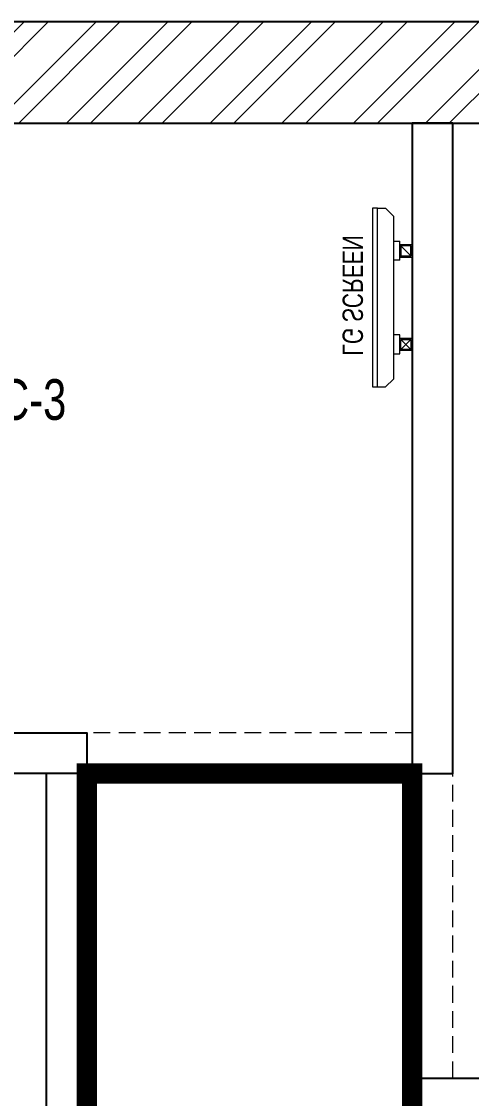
# Model space of a CAD drawing. Header units: feet. Extents: x 3264911 to 3272611, y -5469876 to -5453949.
# Drawn here: x 3266550 to 3267658, y -5456599 to -5453949 of the extents above; entities that cross this region are included whole.
import ezdxf

# ---------------------------------------------------------------- set-up
doc = ezdxf.new("R2010")
doc.units = ezdxf.units.FT
doc.header["$LTSCALE"] = 33
doc.header["$MEASUREMENT"] = 0
doc.linetypes.add('a_p6_plan_L18$0$HIDDEN', pattern=[0.375, 0.25, -0.125])
doc.linetypes.add('ACAD_ISO03W100', pattern=[30, 12, -18])
doc.layers.add('A-WALL', color=1, linetype='Continuous')
for name, color, linetype, lineweight in [('Floor-Unit', 1, 'Continuous', 13), ('LENS-DIM', 252, 'Continuous', 5), ('LENS-PARTITION', 21, 'Continuous', 25), ('LENS-TEXT', 31, 'Continuous', 5), ('LENS_CURTAIN', 5, 'a_p6_plan_L18$0$HIDDEN', 9), ('LK-IT', 3, 'Continuous', 18), ('LK-TILES FINISH', 251, 'Continuous', 5), ('LN-HATCH', 251, 'Continuous', 0), ('TV', 92, 'Continuous', 18)]:
    doc.layers.add(name, color=color, linetype=linetype, lineweight=lineweight)
doc.styles.add('LK TXT', font='GILC____.TTF', dxfattribs={"height": 100})
doc.styles.get("Standard").update_dxf_attribs({"font": 'GILC____.TTF'})

# ---------------------------------------------------------------- blocks, each defined once
blk = doc.blocks.new('A$C824ec3f2')
at = {"layer": 'LN-HATCH'}
h = blk.add_hatch(dxfattribs=at)
h.set_pattern_fill('ANSI32', color=256, scale=333, angle=180)
h.set_pattern_definition([(225, (-8274235.820525669, 5279922.853366336), (88.29995930067012, -88.29995930067015), []), (225, (-8274294.687165106, 5279922.853366336), (88.29995930067012, -88.29995930067015), [])])
h.paths.add_polyline_path([(2863.434287936427, 6165.543587517925), (-3331.565712063574, 6165.543587517925), (-3331.565712063574, -8291.456412482075), (-3081.565712063574, -8291.456412482075), (-3081.565712063574, 5915.543587517925), (2488.061644140631, 5915.543587517925), (2863.434287936427, 5915.543587517925)])
at = {"layer": 'A-WALL'}
for p, q in [((-3331.565712063574, 6165.543587517925), (2863.434287936427, 6165.543587517925)), ((-3081.565712063574, 5915.543587517925), (2863.434287936427, 5915.543587517925))]:
    blk.add_line(p, q, dxfattribs=at)
blk = doc.blocks.new('CLINIC SCREEN')
at = {"layer": 'TV'}
for p, q in [((-103.1090284836336, 42.85441964946222), (-127.4114311772946, 18.55201695591665)), ((-127.4114311772946, 42.85441964946222), (-103.1090284836336, 18.55201695591665)), ((102.7052824410566, 42.85441964946222), (127.007685134602, 18.55201695591665))]:
    blk.add_line(p, q, dxfattribs=at)
at = {"layer": 'TV', "ltscale": 12}
for p, q in [((-220.0000000000082, -19.41163062257681), (-200.5883693773149, 0)), ((200.5883693773149, 0), (-200.5883693773149, 0)), ((-138.5315413423604, 0), (-138.5315413423604, 15.514207008644)), ((-138.5315413423604, 15.514207008644), (-91.98892031613741, 15.514207008644)), ((-91.98892031613741, 15.514207008644), (-91.98892031613741, 0)), ((91.98892031610741, 15.514207008644), (91.98892031610741, 0)), ((91.98892031610741, 15.514207008644), (138.5315413423595, 15.514207008644)), ((138.5315413423595, 0), (138.5315413423595, 15.514207008644)), ((219.9999999999918, -19.41163062257681), (200.5883693773149, 0)), ((-220.0000000000082, -38.82326124538668), (-220.0000000000082, -19.41163062257681)), ((219.9999999999918, -38.82326124538668), (219.9999999999918, -19.41163062257681))]:
    blk.add_line(p, q, dxfattribs=at)
at = {"layer": 'TV'}
for points in [[(-130.4492315140169, 15.51421661919448), (-100.0712281470269, 15.51421661919448), (-100.0712281470269, 45.89221998606814), (-130.4492315140169, 45.89221998606814)], [(-127.4114311772946, 18.55201695591665), (-103.1090284836336, 18.55201695591665), (-103.1090284836336, 42.85441964946222), (-127.4114311772946, 42.85441964946222)], [(130.0454854713243, 15.51421661919448), (99.66748210433435, 15.51421661919448), (99.66748210433435, 45.89221998606814), (130.0454854713243, 45.89221998606814)], [(127.007685134602, 18.55201695591665), (102.7052824410566, 18.55201695591665), (102.7052824410566, 42.85441964946222), (127.007685134602, 42.85441964946222)]]:
    blk.add_lwpolyline(points, close=True, dxfattribs=at)
at = {"layer": 'TV', "ltscale": 12}
blk.add_lwpolyline([(-220.0000000000082, -51.71278328332107), (-220.0000000000082, -38.82326124538668), (219.9999999999918, -38.82326124538668), (219.9999999999918, -51.71278328332107)], close=True, dxfattribs=at)
at = {"layer": 'Floor-Unit', "color": 0, "ltscale": 2, "insert": (5.199680584678389, -100.4085774972336), "char_height": 50, "attachment_point": 5}
blk.add_mtext_dynamic_manual_height_columns('LG SCREEN', width=466.4796511627907, gutter_width=12.5, heights=[0], dxfattribs=at)

msp = doc.modelspace()

# ---------------------------------------------------------------- linework, layer by layer
at = {"layer": 'LENS-PARTITION'}
for points in [[(3267511.37680457, -5455798.821593947), (3267611.37680457, -5455798.821593947), (3267611.37680457, -5454198.821593947), (3267511.37680457, -5454198.821593947)], [(3266711.376804569, -5455798.821593947), (3265161.37680457, -5455798.821593947), (3265161.37680457, -5455698.821593947), (3266711.376804569, -5455698.821593947)], [(3266611.37680457, -5456998.821593948), (3266711.376804569, -5456998.821593948), (3266711.376804569, -5455798.821593947), (3266611.37680457, -5455798.821593947)], [(3267511.37680457, -5456548.821593948), (3269341.37680457, -5456548.821593948), (3269341.37680457, -5456648.821593947), (3267511.37680457, -5456648.821593947)]]:
    msp.add_lwpolyline(points, close=True, dxfattribs=at)
at = {"layer": 'LENS_CURTAIN', "ltscale": 5}
for points in [[(3267511.37680457, -5455698.821593947), (3266711.376804569, -5455698.821593947), (3266711.376804569, -5455798.821593947), (3267511.37680457, -5455798.821593947)], [(3267511.37680457, -5455798.821593947), (3267511.37680457, -5456548.821593948), (3267611.37680457, -5456548.821593948), (3267611.37680457, -5455798.821593947)]]:
    msp.add_lwpolyline(points, close=True, dxfattribs=at)
at = {"layer": 'LK-TILES FINISH', "color": 212, "linetype": 'ACAD_ISO03W100', "ltscale": 0.05, "const_width": 50}
msp.add_lwpolyline([(3266711.376804569, -5455798.821593947), (3267511.37680457, -5455798.821593947), (3267511.37680457, -5458198.821593948), (3266711.376804569, -5458198.821593948)], close=True, dxfattribs=at)

# ---------------------------------------------------------------- block references
at = {"layer": 'LENS-DIM', "color": 2}
msp.add_blockref('A$C824ec3f2', (3268242.942516633, -5460114.365181466), dxfattribs=at)
at = {"layer": 'LK-IT', "xscale": -1, "rotation": 269.9999999999999}
msp.add_blockref('CLINIC SCREEN', (3267465.484584584, -5454628.096683928), dxfattribs=at)

# ---------------------------------------------------------------- texts
at = {"layer": 'LENS-TEXT', "color": 0, "linetype": 'Continuous', "ltscale": 3, "insert": (3266447.050795288, -5454879.585034436), "char_height": 100, "attachment_point": 5, "style": 'LK TXT'}
msp.add_mtext_dynamic_manual_height_columns('CLINIC-3', width=349.982558139535, gutter_width=0.9999999999999992, heights=[0], dxfattribs=at)

doc.saveas('drawing.dxf')
